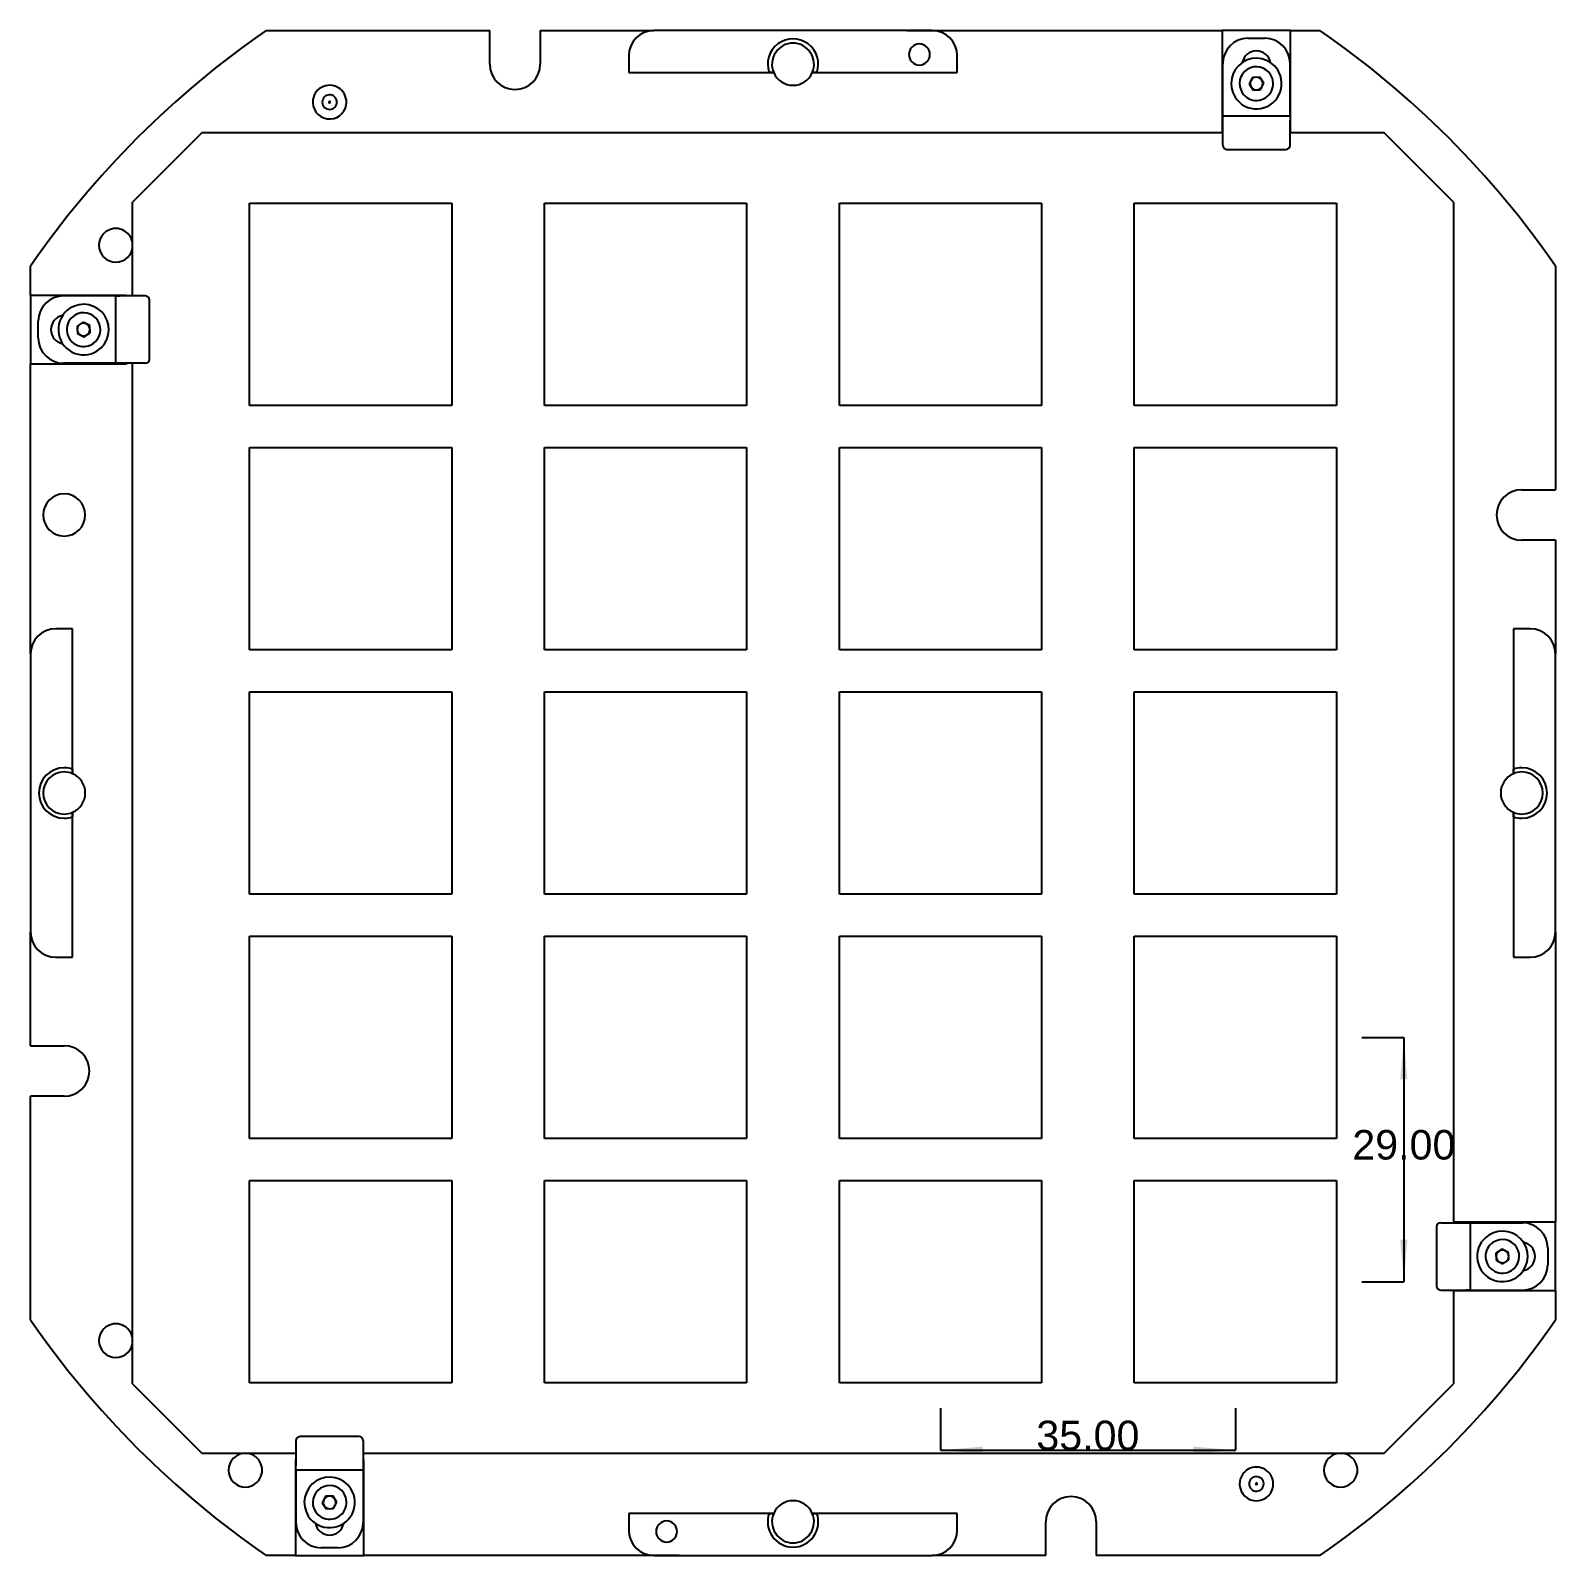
# Model space of a CAD drawing. Extents: x 74 to 808, y 79 to 560.
# Drawn here: x 382.4 to 563.4, y 353.6 to 534.6 of the extents above; entities that cross this region are included whole.
import ezdxf
from ezdxf.enums import TextEntityAlignment as Align

# ---------------------------------------------------------------- set-up
doc = ezdxf.new("R2010")
doc.units = 0
doc.layers.get('0').update_dxf_attribs({"linetype": 'CONTINUOUS'})
for name, color, linetype in [('Dimension017', 7, 'CONTINUOUS'), ('Dimension018', 7, 'CONTINUOUS'), ('ProjItem001', 7, 'CONTINUOUS')]:
    doc.layers.add(name, color=color, linetype=linetype)
doc.styles.get("Standard").update_dxf_attribs({"font": 'arial.ttf'})
doc.dimstyles.get("Standard").update_dxf_attribs({"dimscale": 0, "dimtxt": 2.5, "dimasz": 2.5, "dimexe": 1.25, "dimexo": 0.625, "dimtad": 1, "dimtxsty": 'STANDARD', "dimcen": 2.5, "dimazin": 3, "dimtfac": 1, "dimtmove": 0, "dimatfit": 3})

# ---------------------------------------------------------------- blocks, each defined once
blk = doc.blocks.new('*Dimension017')
at = {"color": 0}
for points in [[(495.363, 366.504), (495.363, 365.671), (490.363, 366.087)], [(520.363, 366.504), (520.363, 365.671), (525.363, 366.087)]]:
    blk.add_solid(points, dxfattribs=at)
at = {"layer": 'Dimension017'}
for p, q in [((490.363, 371.087), (490.363, 366.087)), ((525.363, 371.087), (525.363, 366.087)), ((490.363, 366.087), (525.363, 366.087))]:
    blk.add_line(p, q, dxfattribs=at)
blk.add_text('35.00', height=3.5, dxfattribs=at).set_placement((507.863, 366.087), align=Align.CENTER)
blk = doc.blocks.new('*Dimension018')
at = {"color": 0}
for points in [[(544.946, 410.087), (545.78, 410.087), (545.363, 415.087)], [(544.946, 391.087), (545.78, 391.087), (545.363, 386.087)]]:
    blk.add_solid(points, dxfattribs=at)
at = {"layer": 'Dimension018'}
for p, q in [((540.363, 415.087), (545.363, 415.087)), ((545.363, 415.087), (545.363, 386.087)), ((540.363, 386.087), (545.363, 386.087))]:
    blk.add_line(p, q, dxfattribs=at)
blk.add_text('29.00', height=3.5, dxfattribs=at).set_placement((545.363, 400.587), align=Align.CENTER)

msp = doc.modelspace()

# ---------------------------------------------------------------- linework, layer by layer
at = {"layer": 'ProjItem001'}
for p, q in [((410.335, 534.587), (436.863, 534.587)), ((436.863, 530.587), (436.863, 534.587)), ((442.863, 534.587), (456.363, 534.587)), ((442.863, 534.587), (442.863, 530.587)), ((489.363, 534.587), (456.363, 534.587)), ((486.363, 534.587), (489.363, 534.587)), ((489.363, 534.587), (523.798, 534.587)), ((523.798, 534.587), (523.798, 522.462)), ((531.928, 534.587), (523.798, 534.587)), ((531.928, 522.462), (531.928, 534.587)), ((531.928, 534.587), (535.391, 534.587)), ((526.863, 533.662), (528.863, 533.662)), ((453.363, 531.587), (453.363, 529.587)), ((492.363, 529.587), (492.363, 531.587)), ((523.863, 524.462), (523.863, 530.662)), ((531.863, 524.462), (531.863, 530.662)), ((453.363, 529.587), (470.035, 529.587)), ((470.035, 529.587), (470.572, 529.587)), ((475.154, 529.587), (475.691, 529.587)), ((475.691, 529.587), (492.363, 529.587)), ((527.395, 529.016), (526.998, 528.247)), ((528.261, 529.057), (527.395, 529.016)), ((528.728, 528.328), (528.261, 529.057)), ((526.998, 528.247), (527.465, 527.518)), ((527.465, 527.518), (528.331, 527.558)), ((528.331, 527.558), (528.728, 528.328)), ((523.863, 524.462), (531.863, 524.462)), ((523.863, 520.962), (523.863, 523.962)), ((531.863, 520.962), (531.863, 523.962)), ((402.746, 522.462), (394.488, 514.205)), ((402.746, 522.462), (523.863, 522.462)), ((531.863, 522.462), (542.98, 522.462)), ((551.238, 514.205), (542.98, 522.462)), ((524.363, 520.462), (531.363, 520.462)), ((394.488, 503.087), (394.488, 514.205)), ((408.363, 490.087), (408.363, 514.087)), ((408.363, 514.087), (432.363, 514.087)), ((432.363, 514.087), (432.363, 490.087)), ((443.363, 490.087), (443.363, 514.087)), ((443.363, 514.087), (467.363, 514.087)), ((467.363, 514.087), (467.363, 490.087)), ((478.363, 490.087), (478.363, 514.087)), ((478.363, 514.087), (502.363, 514.087)), ((502.363, 514.087), (502.363, 490.087)), ((513.363, 490.087), (513.363, 514.087)), ((513.363, 514.087), (537.363, 514.087)), ((537.363, 514.087), (537.363, 490.087)), ((551.238, 514.205), (551.238, 393.087)), ((382.363, 503.152), (382.363, 506.615)), ((563.363, 506.615), (563.363, 480.087)), ((393.488, 503.152), (382.363, 503.152)), ((382.363, 503.152), (382.363, 495.022)), ((392.488, 503.087), (386.288, 503.087)), ((392.488, 495.087), (392.488, 503.087)), ((395.988, 503.087), (392.988, 503.087)), ((396.488, 495.587), (396.488, 502.587)), ((383.288, 498.087), (383.288, 500.087)), ((388.623, 499.952), (387.894, 499.485)), ((389.392, 499.555), (388.623, 499.952)), ((387.894, 499.485), (387.934, 498.62)), ((387.934, 498.62), (388.703, 498.222)), ((388.703, 498.222), (389.432, 498.69)), ((389.432, 498.69), (389.392, 499.555)), ((382.363, 495.022), (393.488, 495.022)), ((382.363, 460.587), (382.363, 495.022)), ((392.488, 495.087), (386.288, 495.087)), ((395.988, 495.087), (392.988, 495.087)), ((394.488, 373.97), (394.488, 495.087)), ((432.363, 490.087), (408.363, 490.087)), ((467.363, 490.087), (443.363, 490.087)), ((502.363, 490.087), (478.363, 490.087)), ((537.363, 490.087), (513.363, 490.087)), ((408.363, 461.087), (408.363, 485.087)), ((408.363, 485.087), (432.363, 485.087)), ((432.363, 485.087), (432.363, 461.087)), ((443.363, 461.087), (443.363, 485.087)), ((443.363, 485.087), (467.363, 485.087)), ((467.363, 485.087), (467.363, 461.087)), ((478.363, 461.087), (478.363, 485.087)), ((478.363, 485.087), (502.363, 485.087)), ((502.363, 485.087), (502.363, 461.087)), ((513.363, 461.087), (513.363, 485.087)), ((513.363, 485.087), (537.363, 485.087)), ((537.363, 485.087), (537.363, 461.087)), ((559.363, 480.087), (563.363, 480.087)), ((563.363, 474.087), (559.363, 474.087)), ((563.363, 474.087), (563.363, 460.587)), ((387.363, 463.587), (385.363, 463.587)), ((387.363, 446.916), (387.363, 463.587)), ((560.363, 463.587), (558.363, 463.587)), ((558.363, 463.587), (558.363, 446.916)), ((382.363, 460.587), (382.363, 427.587)), ((432.363, 461.087), (408.363, 461.087)), ((467.363, 461.087), (443.363, 461.087)), ((502.363, 461.087), (478.363, 461.087)), ((537.363, 461.087), (513.363, 461.087)), ((563.363, 427.587), (563.363, 460.587)), ((408.363, 432.087), (408.363, 456.087)), ((408.363, 456.087), (432.363, 456.087)), ((432.363, 456.087), (432.363, 432.087)), ((443.363, 432.087), (443.363, 456.087)), ((443.363, 456.087), (467.363, 456.087)), ((467.363, 456.087), (467.363, 432.087)), ((478.363, 432.087), (478.363, 456.087)), ((478.363, 456.087), (502.363, 456.087)), ((502.363, 456.087), (502.363, 432.087)), ((513.363, 432.087), (513.363, 456.087)), ((513.363, 456.087), (537.363, 456.087)), ((537.363, 456.087), (537.363, 432.087)), ((387.363, 446.379), (387.363, 446.916)), ((558.363, 446.916), (558.363, 446.379)), ((387.363, 441.259), (387.363, 441.796)), ((558.363, 441.796), (558.363, 441.259)), ((387.363, 424.587), (387.363, 441.259)), ((558.363, 441.259), (558.363, 424.587)), ((432.363, 432.087), (408.363, 432.087)), ((467.363, 432.087), (443.363, 432.087)), ((502.363, 432.087), (478.363, 432.087)), ((537.363, 432.087), (513.363, 432.087)), ((382.363, 414.087), (382.363, 427.587)), ((563.363, 427.587), (563.363, 393.152)), ((408.363, 403.087), (408.363, 427.087)), ((408.363, 427.087), (432.363, 427.087)), ((432.363, 427.087), (432.363, 403.087)), ((443.363, 403.087), (443.363, 427.087)), ((443.363, 427.087), (467.363, 427.087)), ((467.363, 427.087), (467.363, 403.087)), ((478.363, 403.087), (478.363, 427.087)), ((478.363, 427.087), (502.363, 427.087)), ((502.363, 427.087), (502.363, 403.087)), ((513.363, 403.087), (513.363, 427.087)), ((513.363, 427.087), (537.363, 427.087)), ((537.363, 427.087), (537.363, 403.087)), ((385.363, 424.587), (387.363, 424.587)), ((558.363, 424.587), (560.363, 424.587)), ((382.363, 414.087), (386.363, 414.087)), ((386.363, 408.087), (382.363, 408.087)), ((382.363, 381.559), (382.363, 408.087)), ((432.363, 403.087), (408.363, 403.087)), ((467.363, 403.087), (443.363, 403.087)), ((502.363, 403.087), (478.363, 403.087)), ((537.363, 403.087), (513.363, 403.087)), ((408.363, 374.087), (408.363, 398.087)), ((408.363, 398.087), (432.363, 398.087)), ((432.363, 398.087), (432.363, 374.087)), ((443.363, 374.087), (443.363, 398.087)), ((443.363, 398.087), (467.363, 398.087)), ((467.363, 398.087), (467.363, 374.087)), ((478.363, 374.087), (478.363, 398.087)), ((478.363, 398.087), (502.363, 398.087)), ((502.363, 398.087), (502.363, 374.087)), ((513.363, 374.087), (513.363, 398.087)), ((513.363, 398.087), (537.363, 398.087)), ((537.363, 398.087), (537.363, 374.087)), ((549.738, 393.087), (552.738, 393.087)), ((563.363, 393.152), (551.238, 393.152)), ((553.238, 393.087), (553.238, 385.087)), ((553.238, 393.087), (553.238, 385.087)), ((553.238, 393.087), (559.438, 393.087)), ((563.363, 385.022), (563.363, 393.152)), ((549.238, 392.587), (549.238, 385.587)), ((557.023, 389.952), (556.294, 389.485)), ((556.294, 389.485), (556.334, 388.62)), ((557.792, 389.555), (557.023, 389.952)), ((557.832, 388.69), (557.792, 389.555)), ((562.438, 390.087), (562.438, 388.087)), ((556.334, 388.62), (557.103, 388.222)), ((557.103, 388.222), (557.832, 388.69)), ((549.738, 385.087), (552.738, 385.087)), ((551.238, 385.087), (551.238, 373.97)), ((551.238, 385.022), (563.363, 385.022)), ((553.238, 385.087), (559.438, 385.087)), ((563.363, 385.022), (563.363, 381.559)), ((394.488, 373.97), (402.746, 365.712)), ((432.363, 374.087), (408.363, 374.087)), ((467.363, 374.087), (443.363, 374.087)), ((502.363, 374.087), (478.363, 374.087)), ((537.363, 374.087), (513.363, 374.087)), ((542.98, 365.712), (551.238, 373.97)), ((421.363, 367.712), (414.363, 367.712)), ((413.863, 365.712), (402.746, 365.712)), ((413.863, 367.212), (413.863, 364.212)), ((421.863, 367.212), (421.863, 364.212)), ((542.98, 365.712), (421.863, 365.712)), ((413.798, 364.712), (413.798, 353.587)), ((421.928, 353.587), (421.928, 364.712)), ((421.863, 363.712), (413.863, 363.712)), ((421.863, 363.712), (413.863, 363.712)), ((413.863, 363.712), (413.863, 357.512)), ((421.863, 363.712), (421.863, 357.512)), ((417.395, 360.616), (416.998, 359.847)), ((418.261, 360.657), (417.395, 360.616)), ((418.728, 359.928), (418.261, 360.657)), ((416.998, 359.847), (417.465, 359.118)), ((417.465, 359.118), (418.331, 359.158)), ((418.331, 359.158), (418.728, 359.928)), ((470.035, 358.587), (453.363, 358.587)), ((453.363, 358.587), (453.363, 356.587)), ((470.572, 358.587), (470.035, 358.587)), ((475.691, 358.587), (475.154, 358.587)), ((492.363, 358.587), (475.691, 358.587)), ((492.363, 356.587), (492.363, 358.587)), ((502.863, 353.587), (502.863, 357.587)), ((508.863, 357.587), (508.863, 353.587)), ((413.798, 353.587), (410.335, 353.587)), ((413.798, 353.587), (421.928, 353.587)), ((418.863, 354.512), (416.863, 354.512)), ((456.363, 353.587), (421.928, 353.587)), ((456.363, 353.587), (489.363, 353.587)), ((459.363, 353.587), (456.363, 353.587)), ((502.863, 353.587), (489.363, 353.587)), ((535.391, 353.587), (508.863, 353.587))]:
    msp.add_line(p, q, dxfattribs=at)
for centre, radius, start, end in [((472.863, 444.087), 110, 124.641, 145.359), ((456.363, 531.587), 3, 90, 180), ((489.363, 531.587), 3, 0, 90), ((472.863, 444.087), 110, 34.6413, 55.3587), ((472.863, 530.587), 3, -19.4712, -160.529), ((472.863, 530.587), 2.5, 90, -156.422), ((472.863, 530.587), 2.5, -23.5782, 90), ((487.863, 531.737), 1.25, 90, -90), ((487.863, 531.737), 1.25, -90, 90), ((526.863, 530.662), 3, 90, 180), ((527.863, 530.462), 1.7, 10.7502, 169.25), ((528.863, 530.662), 3, 0, 90), ((439.863, 530.587), 3, 180, 0), ((527.863, 528.287), 3, 32.6731, -147.327), ((472.863, 530.587), 2.5, -156.422, -90), ((472.863, 530.587), 2.5, -90, -23.5782), ((527.863, 528.287), 3, -147.327, 32.6731), ((527.863, 528.287), 2, 32.6731, -147.327), ((527.863, 528.287), 2, -147.327, 32.6731), ((527.863, 528.287), 0.75, 152.673, -147.327), ((527.863, 528.287), 0.75, 92.6731, 152.673), ((527.863, 528.287), 0.75, 32.6731, 92.6731), ((527.863, 528.287), 0.75, -27.3269, 32.6731), ((417.863, 526.087), 2, -8.85607, 171.144), ((417.863, 526.087), 0.866, 81.1439, 171.144), ((417.863, 526.087), 0.866, -8.85607, 81.1439), ((527.863, 528.287), 0.75, -147.327, -87.3269), ((527.863, 528.287), 0.75, -87.3269, -27.3269), ((417.863, 526.087), 2, 171.144, -8.85607), ((417.863, 526.087), 0.866, 171.144, -98.8561), ((417.863, 526.087), 0.866, -98.8561, -8.85607), ((417.863, 526.087), 0.0954, 171.144, -98.8561), ((417.863, 526.087), 0.0954, 81.1439, 171.144), ((417.863, 526.087), 0.0954, -98.8561, -8.85607), ((417.863, 526.087), 0.0954, -8.85607, 81.1439), ((524.363, 520.962), 0.5, 180, -90), ((531.363, 520.962), 0.5, -90, 0), ((392.488, 509.087), 2, 134.823, -45.1774), ((392.488, 509.087), 2, -45.1774, 134.823), ((386.288, 500.087), 3, 90, 180), ((388.663, 499.087), 3, 122.673, -57.3269), ((388.663, 499.087), 3, -57.3269, 122.673), ((393.488, 502.152), 1, 69.2281, 90), ((395.988, 502.587), 0.5, 0, 90), ((386.488, 499.087), 1.7, 100.75, -100.75), ((388.663, 499.087), 2, 122.673, -57.3269), ((388.663, 499.087), 2, -57.3269, 122.673), ((388.663, 499.087), 0.75, 122.673, -177.327), ((388.663, 499.087), 0.75, 62.6731, 122.673), ((388.663, 499.087), 0.75, 2.67306, 62.6731), ((386.288, 498.087), 3, 180, -90), ((388.663, 499.087), 0.75, -177.327, -117.327), ((388.663, 499.087), 0.75, -117.327, -57.3269), ((388.663, 499.087), 0.75, -57.3269, 2.67306), ((393.488, 496.022), 1, -90, -69.2281), ((395.988, 495.587), 0.5, -90, 0), ((559.363, 477.087), 3, 90, -90), ((386.363, 477.087), 2.5, 90, -90), ((386.363, 477.087), 2.5, -90, 90), ((385.363, 460.587), 3, 90, 180), ((560.363, 460.587), 3, 0, 90), ((386.363, 444.087), 3, 90, -90), ((386.363, 444.087), 3, 70.5288, 90), ((559.363, 444.087), 3, 90, 109.471), ((559.363, 444.087), 3, -90, 90), ((386.363, 444.087), 2.5, 90, -90), ((386.363, 444.087), 2.5, 66.4218, 90), ((386.363, 444.087), 2.5, -66.4218, 66.4218), ((559.363, 444.087), 2.5, 113.578, -113.578), ((559.363, 444.087), 2.5, 90, 113.578), ((559.363, 444.087), 2.5, -90, 90), ((386.363, 444.087), 2.5, -90, -66.4218), ((386.363, 444.087), 2.5, -90, -66.4218), ((559.363, 444.087), 2.5, -113.578, -90), ((559.363, 444.087), 2.5, -113.578, -90), ((386.363, 444.087), 3, -90, -70.5288), ((559.363, 444.087), 3, -109.471, -90), ((385.363, 427.587), 3, 180, -90), ((560.363, 427.587), 3, -90, 0), ((386.363, 411.087), 3, -90, 90), ((549.738, 392.587), 0.5, 90, 180), ((559.438, 390.087), 3, 0, 90), ((557.063, 389.087), 3, 122.673, -57.3269), ((557.063, 389.087), 3, -57.3269, 122.673), ((557.063, 389.087), 2, -57.3269, 122.673), ((557.063, 389.087), 2, 122.673, -57.3269), ((557.063, 389.087), 0.75, 122.673, -177.327), ((557.063, 389.087), 0.75, 62.6731, 122.673), ((557.063, 389.087), 0.75, 2.67306, 62.6731), ((559.238, 389.087), 1.7, -79.2498, 79.2498), ((557.063, 389.087), 0.75, -177.327, -117.327), ((557.063, 389.087), 0.75, -117.327, -57.3269), ((557.063, 389.087), 0.75, -57.3269, 2.67306), ((559.438, 388.087), 3, -90, 0), ((549.738, 385.587), 0.5, 180, -90), ((472.863, 444.087), 110, -145.359, -124.641), ((392.488, 379.087), 2, 134.823, -45.1774), ((392.488, 379.087), 2, -45.1774, 134.823), ((472.863, 444.087), 110, -55.3587, -34.6413), ((414.363, 367.212), 0.5, 90, 180), ((421.363, 367.212), 0.5, 0, 90), ((407.863, 363.712), 2, -45.1774, 134.823), ((537.863, 363.712), 2, -45.1774, 134.823), ((407.863, 363.712), 2, 134.823, -45.1774), ((414.798, 364.712), 1, 159.228, 180), ((420.928, 364.712), 1, 0, 20.7719), ((527.863, 362.087), 2, -8.85607, 171.144), ((537.863, 363.712), 2, 134.823, -45.1774), ((417.863, 359.887), 3, 32.6731, -147.327), ((527.863, 362.087), 2, 171.144, -8.85607), ((527.863, 362.087), 0.866, 171.144, -98.8561), ((527.863, 362.087), 0.866, 81.1439, 171.144), ((527.863, 362.087), 0.0954, 171.144, -98.8561), ((527.863, 362.087), 0.0954, 81.1439, 171.144), ((527.863, 362.087), 0.0954, -98.8561, -8.85607), ((527.863, 362.087), 0.0954, -8.85607, 81.1439), ((527.863, 362.087), 0.866, -8.85607, 81.1439), ((417.863, 359.887), 3, -147.327, 32.6731), ((417.863, 359.887), 2, 32.6731, -147.327), ((417.863, 359.887), 2, -147.327, 32.6731), ((417.863, 359.887), 0.75, 152.673, -147.327), ((417.863, 359.887), 0.75, 92.6731, 152.673), ((417.863, 359.887), 0.75, 32.6731, 92.6731), ((417.863, 359.887), 0.75, -27.3269, 32.6731), ((505.863, 357.587), 3, 90, 180), ((505.863, 357.587), 3, 0, 90), ((527.863, 362.087), 0.866, -98.8561, -8.85607), ((417.863, 359.887), 0.75, -147.327, -87.3269), ((417.863, 359.887), 0.75, -87.3269, -27.3269), ((472.863, 357.587), 3, 160.529, -90), ((472.863, 357.587), 2.5, 156.422, -90), ((472.863, 357.587), 2.5, 90, 156.422), ((472.863, 357.587), 2.5, 23.5782, 90), ((472.863, 357.587), 3, -90, 19.4712), ((472.863, 357.587), 2.5, -90, 23.5782), ((416.863, 357.512), 3, -180, -90), ((417.863, 357.712), 1.7, -169.25, -10.7502), ((418.863, 357.512), 3, -90, 0), ((456.363, 356.587), 3, 180, -90), ((457.863, 356.437), 1.25, 90, -90), ((457.863, 356.437), 1.25, -90, 90), ((489.363, 356.587), 3, -90, 0)]:
    msp.add_arc(centre, radius, start, end, dxfattribs=at)
for points, degree in [([(470.492, 529.587), (470.035, 529.587)], 1), ([(470.572, 529.587), (470.569, 529.587), (470.492, 529.587)], 2), ([(475.234, 529.587), (475.157, 529.587), (475.154, 529.587)], 2), ([(475.691, 529.587), (475.234, 529.587)], 1), ([(387.363, 446.916), (387.363, 446.458)], 1), ([(387.363, 446.458), (387.363, 446.381), (387.363, 446.379)], 2), ([(558.363, 446.458), (558.363, 446.916)], 1), ([(558.363, 446.379), (558.363, 446.382), (558.363, 446.458)], 2), ([(387.363, 441.796), (387.363, 441.793), (387.363, 441.716)], 2), ([(387.363, 441.716), (387.363, 441.259)], 1), ([(558.363, 441.716), (558.363, 441.793), (558.363, 441.796)], 2), ([(558.363, 441.259), (558.363, 441.716)], 1), ([(470.035, 358.587), (470.492, 358.587)], 1), ([(470.492, 358.587), (470.569, 358.587), (470.572, 358.587)], 2), ([(475.154, 358.587), (475.157, 358.587), (475.234, 358.587)], 2), ([(475.234, 358.587), (475.691, 358.587)], 1)]:
    msp.add_open_spline(points, degree=degree, dxfattribs=at)
for points, knots in [([(523.863, 523.962), (523.863, 524.094), (523.863, 524.223), (523.863, 524.316), (523.863, 524.408), (523.863, 524.462), (523.863, 524.462)], [4.71239, 4.71239, 4.71239, 4.71239, 5.49779, 5.49779, 5.49779, 6.28319, 6.28319, 6.28319, 6.28319]), ([(531.863, 524.462), (531.863, 524.462), (531.863, 524.408), (531.863, 524.316), (531.863, 524.223), (531.863, 524.094), (531.863, 523.962)], [0, 0, 0, 0, 0.785398, 0.785398, 0.785398, 1.5708, 1.5708, 1.5708, 1.5708]), ([(392.488, 503.087), (392.488, 503.087), (392.542, 503.087), (392.634, 503.087), (392.728, 503.087), (392.857, 503.087), (392.988, 503.087)], [0, 0, 0, 0, 0.785398, 0.785398, 0.785398, 1.5708, 1.5708, 1.5708, 1.5708]), ([(392.988, 495.087), (392.857, 495.087), (392.728, 495.087), (392.634, 495.087), (392.542, 495.087), (392.488, 495.087), (392.488, 495.087)], [4.71239, 4.71239, 4.71239, 4.71239, 5.49779, 5.49779, 5.49779, 6.28319, 6.28319, 6.28319, 6.28319]), ([(552.738, 393.087), (552.869, 393.087), (552.998, 393.087), (553.092, 393.087), (553.184, 393.087), (553.238, 393.087), (553.238, 393.087)], [4.71239, 4.71239, 4.71239, 4.71239, 5.49779, 5.49779, 5.49779, 6.28319, 6.28319, 6.28319, 6.28319]), ([(553.238, 385.087), (553.238, 385.087), (553.184, 385.087), (553.092, 385.087), (552.998, 385.087), (552.869, 385.087), (552.738, 385.087)], [0, 0, 0, 0, 0.785398, 0.785398, 0.785398, 1.5708, 1.5708, 1.5708, 1.5708]), ([(413.863, 363.712), (413.863, 363.713), (413.863, 363.766), (413.863, 363.859), (413.863, 363.952), (413.863, 364.081), (413.863, 364.212)], [0, 0, 0, 0, 0.785398, 0.785398, 0.785398, 1.5708, 1.5708, 1.5708, 1.5708]), ([(421.863, 364.212), (421.863, 364.081), (421.863, 363.952), (421.863, 363.859), (421.863, 363.766), (421.863, 363.713), (421.863, 363.712)], [4.71239, 4.71239, 4.71239, 4.71239, 5.49779, 5.49779, 5.49779, 6.28319, 6.28319, 6.28319, 6.28319])]:
    msp.add_open_spline(points, degree=3, knots=knots, dxfattribs=at)

# ---------------------------------------------------------------- dimensions: what is measured, and where the dimension line sits
at = {"layer": 'Dimension017'}
dim = msp.add_aligned_dim(p1=(490.363, 371.087), p2=(525.363, 371.087), distance=-5, text='35.00', dimstyle='STANDARD', dxfattribs=at)
dim.commit()
dim.dimension.update_dxf_attribs({"geometry": '*Dimension017', "text_midpoint": (507.863, 371.087)})
at = {"layer": 'Dimension018'}
dim = msp.add_aligned_dim(p1=(540.363, 415.087), p2=(540.363, 386.087), distance=5, text='29.00', dimstyle='STANDARD', dxfattribs=at)
dim.commit()
dim.dimension.update_dxf_attribs({"geometry": '*Dimension018', "text_midpoint": (540.363, 400.587)})

doc.saveas('drawing.dxf')
